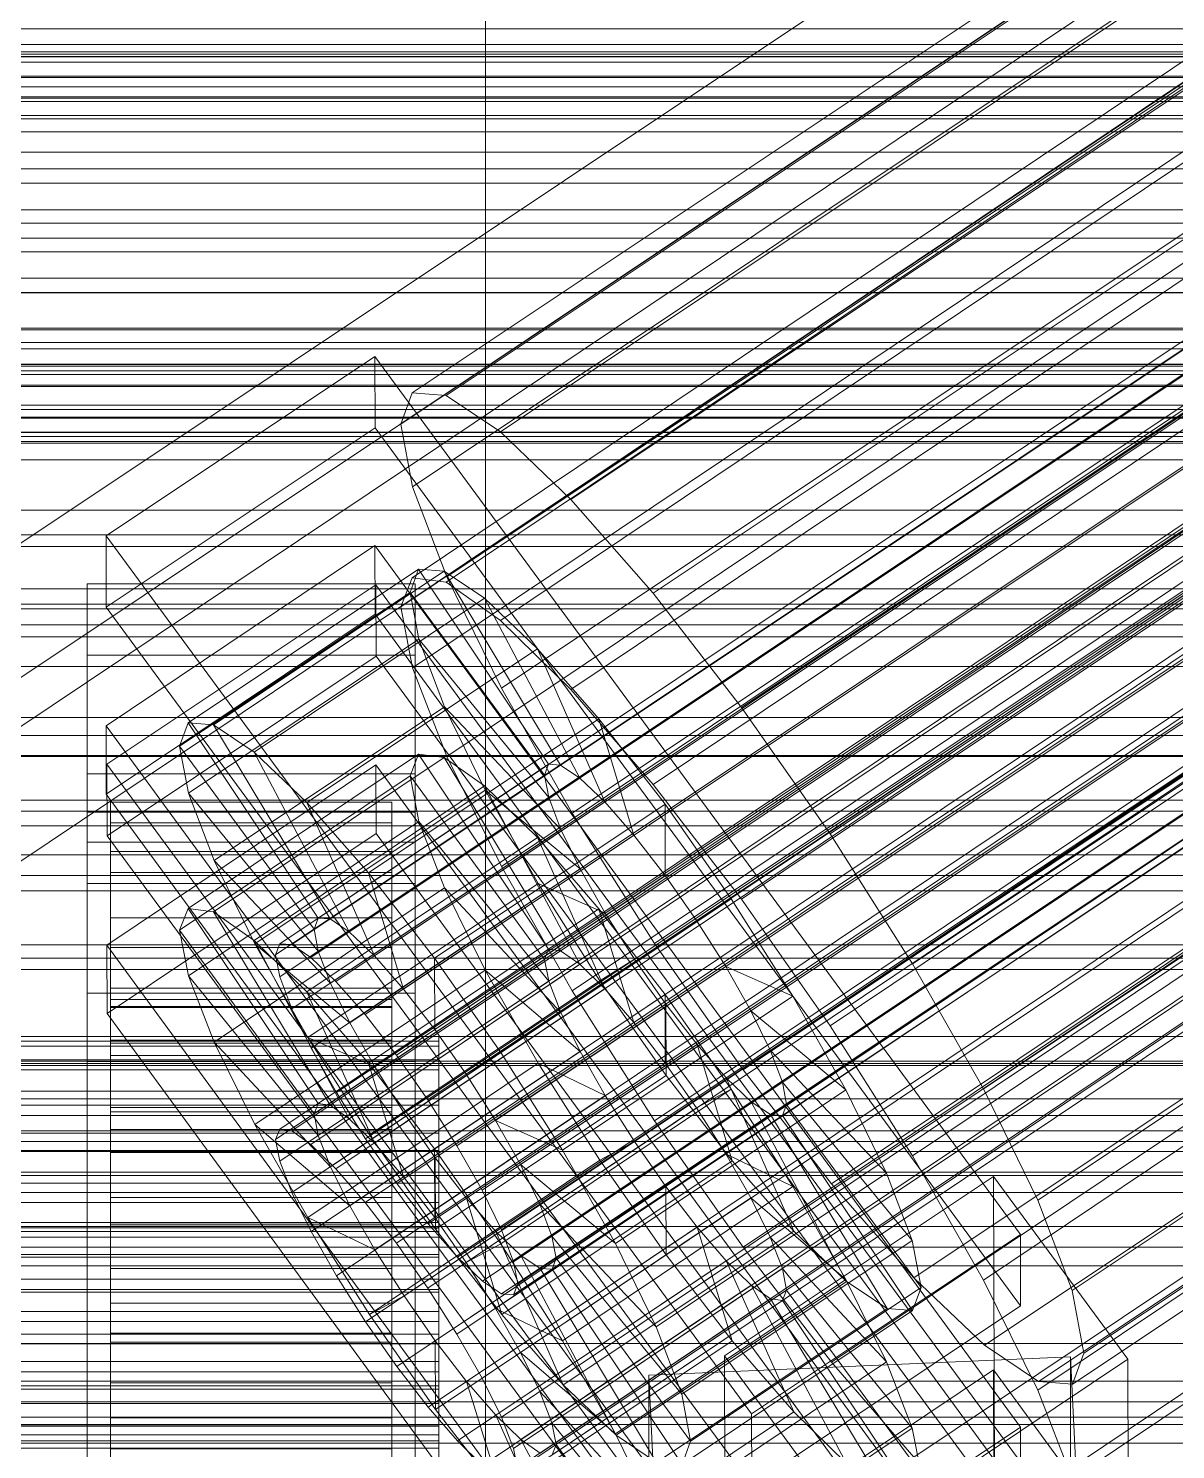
# Model space of a CAD drawing. Header units: millimetres. Extents: x -1970 to 59977, y -65068 to 6837.
# Drawn here: x 130.5 to 179.4, y -32993.5 to -32932.8 of the extents above; entities that cross this region are included whole.
import ezdxf

# ---------------------------------------------------------------- set-up
doc = ezdxf.new("R2010")
doc.units = ezdxf.units.MM
for name, color, linetype, lineweight in [('frontal_C01', 7, 'Continuous', 0), ('frontal_C01-mix', 7, 'Continuous', 0), ('frontal_C02', 7, 'Continuous', 0), ('frontal_C03', 7, 'Continuous', 0), ('frontal_C03-dry', 7, 'Continuous', 0)]:
    doc.layers.add(name, color=color, linetype=linetype, lineweight=lineweight)

msp = doc.modelspace()

# ---------------------------------------------------------------- linework, layer by layer
at = {"layer": 'frontal_C01'}
for p, q in [((146.872, -32948.396), (331.181, -32825.398)), ((148.32, -32948.511), (332.629, -32825.513)), ((146.383, -32949.722), (330.692, -32826.724)), ((150.629, -32950.058), (334.938, -32827.06)), ((141.218, -32971.885), (355.017, -32829.207)), ((141.731, -32971.926), (355.53, -32829.248)), ((141.045, -32972.355), (354.844, -32829.677)), ((142.549, -32972.474), (356.348, -32829.796)), ((146.887, -32952.398), (331.197, -32829.4)), ((153.641, -32952.933), (337.95, -32829.935)), ((141.224, -32973.303), (355.022, -32830.625)), ((143.617, -32973.493), (357.415, -32830.815)), ((141.742, -32974.665), (355.541, -32831.987)), ((144.861, -32974.912), (358.659, -32832.235)), ((148.35, -32956.242), (332.659, -32833.244)), ((142.565, -32976.348), (356.363, -32833.67)), ((359.995, -32833.958), (146.196, -32976.636)), ((157.152, -32956.94), (341.461, -32833.942)), ((143.635, -32978.238), (357.434, -32835.56)), ((147.533, -32978.547), (361.332, -32835.869)), ((144.881, -32980.205), (358.68, -32837.527)), ((148.779, -32980.514), (362.578, -32837.836)), ((150.672, -32960.992), (334.981, -32837.994)), ((345.231, -32838.806), (160.922, -32961.805)), ((146.218, -32982.115), (360.017, -32839.437)), ((149.85, -32982.403), (363.648, -32839.725)), ((147.554, -32983.839), (361.352, -32841.161)), ((150.672, -32984.086), (364.471, -32841.408)), ((148.798, -32985.258), (362.596, -32842.58)), ((151.191, -32985.448), (364.989, -32842.77)), ((149.865, -32986.277), (363.664, -32843.599)), ((151.369, -32986.396), (365.168, -32843.718)), ((153.694, -32966.324), (338.003, -32843.326)), ((150.683, -32986.825), (364.482, -32844.148)), ((151.196, -32986.866), (364.995, -32844.188)), ((164.693, -32967.196), (349.002, -32844.198)), ((157.211, -32971.875), (341.52, -32848.877)), ((168.21, -32972.747), (352.519, -32849.749)), ((160.982, -32977.267), (345.291, -32854.269)), ((171.232, -32978.08), (355.541, -32855.081)), ((164.752, -32982.132), (349.061, -32859.134)), ((173.554, -32982.83), (357.863, -32859.831)), ((168.263, -32986.138), (352.572, -32863.14)), ((175.016, -32986.674), (359.326, -32863.675)), ((171.275, -32989.013), (355.584, -32866.015)), ((175.521, -32989.35), (359.83, -32866.352)), ((173.584, -32990.561), (357.893, -32867.563)), ((175.032, -32990.675), (359.341, -32867.677)), ((228.298, -32889.321), (130, -32954.92)), ((130, -32960.639), (228.298, -32895.04)), ((-425, -32934.055), (425, -32934.055)), ((133.809, -32954.495), (145.277, -32946.842)), ((145.277, -32946.842), (145.289, -32949.886)), ((145.277, -32946.842), (172.809, -32984.286)), ((146.383, -32949.722), (146.872, -32948.396)), ((146.872, -32948.396), (148.32, -32948.511)), ((148.32, -32948.511), (150.629, -32950.058)), ((146.887, -32952.398), (146.383, -32949.722)), ((450, -32950.066), (-450, -32950.066)), ((145.289, -32949.886), (133.821, -32957.539)), ((172.821, -32987.329), (145.289, -32949.886)), ((150.629, -32950.058), (153.641, -32952.933)), ((148.35, -32956.242), (146.887, -32952.398)), ((153.641, -32952.933), (157.152, -32956.94)), ((133.821, -32957.539), (133.809, -32954.495)), ((161.341, -32991.939), (133.809, -32954.495)), ((137.313, -32962.469), (147.143, -32955.909)), ((147.143, -32955.909), (146.777, -32956.901)), ((148.226, -32955.995), (147.143, -32955.909)), ((147.143, -32955.909), (152.686, -32964.232)), ((133, -32959.577), (133, -32956.533)), ((133, -32956.533), (147, -32956.533)), ((133, -33002.256), (133, -32956.533)), ((138.396, -32962.555), (148.226, -32955.995)), ((147, -32956.533), (147, -32959.577)), ((147, -32956.533), (147, -33002.256)), ((149.953, -32957.153), (148.226, -32955.995)), ((148.226, -32955.995), (153.199, -32964.273)), ((150.672, -32960.992), (148.35, -32956.242)), ((133.847, -32964.235), (145.315, -32956.582)), ((136.948, -32963.461), (146.777, -32956.901)), ((140.123, -32963.713), (149.953, -32957.153)), ((145.315, -32956.582), (145.327, -32959.626)), ((145.315, -32956.582), (172.847, -32994.026)), ((146.777, -32956.901), (152.513, -32964.702)), ((146.777, -32956.901), (147.155, -32958.903)), ((152.207, -32959.303), (149.953, -32957.153)), ((149.953, -32957.153), (154.017, -32964.821)), ((157.152, -32956.94), (160.922, -32961.805)), ((133.821, -32957.539), (161.353, -32994.983)), ((137.325, -32965.463), (147.155, -32958.903)), ((147.155, -32958.903), (152.692, -32965.65)), ((147.155, -32958.903), (148.249, -32961.778)), ((147, -32959.577), (133, -32959.577)), ((133, -32959.577), (133, -33005.299)), ((142.377, -32965.863), (152.207, -32959.303)), ((147, -33005.299), (147, -32959.577)), ((154.833, -32962.3), (152.207, -32959.303)), ((152.207, -32959.303), (155.085, -32965.84)), ((145.327, -32959.626), (133.859, -32967.279)), ((172.859, -32997.07), (145.327, -32959.626)), ((153.694, -32966.324), (150.672, -32960.992)), ((138.419, -32968.338), (148.249, -32961.778)), ((148.249, -32961.778), (153.21, -32967.012)), ((148.249, -32961.778), (149.985, -32965.331)), ((160.922, -32961.805), (164.693, -32967.196)), ((-450, -32962.241), (450, -32962.241)), ((136.948, -32963.461), (137.313, -32962.469)), ((142.856, -32970.792), (137.313, -32962.469)), ((137.313, -32962.469), (138.396, -32962.555)), ((143.369, -32970.832), (138.396, -32962.555)), ((138.396, -32962.555), (140.123, -32963.713)), ((145.003, -32968.86), (154.833, -32962.3)), ((157.653, -32965.939), (154.833, -32962.3)), ((154.833, -32962.3), (156.329, -32967.259)), ((142.683, -32971.262), (136.948, -32963.461)), ((137.325, -32965.463), (136.948, -32963.461)), ((144.188, -32971.381), (140.123, -32963.713)), ((140.123, -32963.713), (142.377, -32965.863)), ((133.859, -32967.279), (133.847, -32964.235)), ((161.379, -33001.679), (133.847, -32964.235)), ((152.686, -32964.232), (142.856, -32970.792)), ((153.199, -32964.273), (143.369, -32970.832)), ((152.513, -32964.702), (152.686, -32964.232)), ((152.686, -32964.232), (153.199, -32964.273)), ((153.199, -32964.273), (154.017, -32964.821)), ((152.513, -32964.702), (142.683, -32971.262)), ((154.017, -32964.821), (144.188, -32971.381)), ((152.692, -32965.65), (152.513, -32964.702)), ((154.017, -32964.821), (155.085, -32965.84)), ((142.862, -32972.21), (137.325, -32965.463)), ((138.419, -32968.338), (137.325, -32965.463)), ((140.156, -32971.891), (149.985, -32965.331)), ((149.985, -32965.331), (154.033, -32968.695)), ((149.985, -32965.331), (152.246, -32969.32)), ((134, -32975.844), (134, -32965.855)), ((134, -32965.855), (134, -32966.268)), ((134, -32965.855), (146, -32965.855)), ((134, -32966.735), (134, -32965.855)), ((145.255, -32972.4), (142.377, -32965.863)), ((142.377, -32965.863), (145.003, -32968.86)), ((152.692, -32965.65), (142.862, -32972.21)), ((155.085, -32965.84), (145.255, -32972.4)), ((146, -32966.268), (146, -32965.855)), ((146, -32965.855), (146, -32975.844)), ((146, -32965.855), (146, -32966.735)), ((157.653, -32965.939), (147.823, -32972.499)), ((153.21, -32967.012), (152.692, -32965.65)), ((155.085, -32965.84), (156.329, -32967.259)), ((157.665, -32968.983), (157.653, -32965.939)), ((160.474, -32969.972), (157.653, -32965.939)), ((133, -32969.317), (133, -32966.273)), ((133, -32966.273), (147, -32966.273)), ((133, -33011.996), (133, -32966.273)), ((134, -32976.04), (134, -32966.268)), ((134, -32966.268), (134, -32967.947)), ((134, -32966.268), (146, -32966.268)), ((134, -32976.261), (134, -32966.735)), ((134, -32966.735), (146, -32966.735)), ((134, -32968.849), (134, -32966.735)), ((146, -32967.947), (146, -32966.268)), ((146, -32966.268), (146, -32976.04)), ((146, -32966.735), (146, -32976.261)), ((146, -32966.735), (146, -32968.849)), ((147, -32966.273), (147, -32969.317)), ((147, -32966.273), (147, -33011.996)), ((157.211, -32971.875), (153.694, -32966.324)), ((133.859, -32967.279), (161.391, -33004.723)), ((153.21, -32967.012), (143.38, -32973.572)), ((156.329, -32967.259), (146.499, -32973.819)), ((154.033, -32968.695), (153.21, -32967.012)), ((156.329, -32967.259), (157.665, -32968.983)), ((164.693, -32967.196), (168.21, -32972.747)), ((134, -32976.835), (134, -32967.947)), ((134, -32967.947), (134, -32970.776)), ((134, -32967.947), (146, -32967.947)), ((146, -32970.776), (146, -32967.947)), ((146, -32967.947), (146, -32976.835)), ((143.38, -32973.572), (138.419, -32968.338)), ((140.156, -32971.891), (138.419, -32968.338)), ((134, -32977.262), (134, -32968.849)), ((134, -32968.849), (146, -32968.849)), ((134, -32972.052), (134, -32968.849)), ((154.033, -32968.695), (144.203, -32975.255)), ((146.499, -32973.819), (145.003, -32968.86)), ((145.003, -32968.86), (147.823, -32972.499)), ((146, -32968.849), (146, -32977.262)), ((146, -32968.849), (146, -32972.052)), ((147.835, -32975.543), (157.665, -32968.983)), ((155.103, -32970.584), (154.033, -32968.695)), ((157.665, -32968.983), (159.001, -32970.893)), ((147, -32969.317), (133, -32969.317)), ((133, -32969.317), (133, -33015.039)), ((142.416, -32975.88), (152.246, -32969.32)), ((147, -33015.039), (147, -32969.317)), ((152.246, -32969.32), (155.103, -32970.584)), ((152.246, -32969.32), (154.877, -32973.472)), ((150.644, -32976.532), (160.474, -32969.972)), ((160.474, -32969.972), (159.001, -32970.893)), ((163.105, -32974.125), (160.474, -32969.972)), ((134, -32978.175), (134, -32970.776)), ((134, -32970.776), (134, -32974.563)), ((134, -32970.776), (146, -32970.776)), ((142.856, -32970.792), (142.683, -32971.262)), ((143.369, -32970.832), (142.856, -32970.792)), ((144.188, -32971.381), (143.369, -32970.832)), ((155.103, -32970.584), (145.274, -32977.144)), ((146, -32974.563), (146, -32970.776)), ((146, -32970.776), (146, -32978.175)), ((159.001, -32970.893), (149.171, -32977.453)), ((156.35, -32972.551), (155.103, -32970.584)), ((159.001, -32970.893), (160.247, -32972.86)), ((142.683, -32971.262), (142.862, -32972.21)), ((145.255, -32972.4), (144.188, -32971.381)), ((134, -32978.779), (134, -32972.052)), ((134, -32972.052), (146, -32972.052)), ((134, -32976.125), (134, -32972.052)), ((144.203, -32975.255), (140.156, -32971.891)), ((142.416, -32975.88), (140.156, -32971.891)), ((141.045, -32972.355), (141.218, -32971.885)), ((141.218, -32971.885), (141.731, -32971.926)), ((141.731, -32971.926), (142.549, -32972.474)), ((142.862, -32972.21), (143.38, -32973.572)), ((146, -32972.052), (146, -32978.779)), ((146, -32972.052), (146, -32976.125)), ((160.982, -32977.267), (157.211, -32971.875)), ((141.224, -32973.303), (141.045, -32972.355)), ((142.549, -32972.474), (143.617, -32973.493)), ((146.499, -32973.819), (145.255, -32972.4)), ((156.35, -32972.551), (146.52, -32979.111)), ((147.823, -32972.499), (147.835, -32975.543)), ((147.823, -32972.499), (150.644, -32976.532)), ((160.247, -32972.86), (150.417, -32979.42)), ((154.877, -32973.472), (156.35, -32972.551)), ((157.686, -32974.462), (156.35, -32972.551)), ((163.105, -32974.125), (160.247, -32972.86)), ((160.247, -32972.86), (161.318, -32974.75)), ((168.21, -32972.747), (171.232, -32978.08)), ((141.742, -32974.665), (141.224, -32973.303)), ((143.617, -32973.493), (144.861, -32974.912)), ((145.047, -32980.032), (154.877, -32973.472)), ((154.877, -32973.472), (157.698, -32977.505)), ((143.38, -32973.572), (144.203, -32975.255)), ((147.835, -32975.543), (146.499, -32973.819)), ((153.275, -32980.685), (163.105, -32974.125)), ((165.365, -32978.113), (163.105, -32974.125)), ((134, -32979.969), (134, -32974.563)), ((134, -32974.563), (134, -32979.051)), ((134, -32974.563), (146, -32974.563)), ((142.565, -32976.348), (141.742, -32974.665)), ((146, -32979.051), (146, -32974.563)), ((146, -32974.563), (146, -32979.969)), ((157.686, -32974.462), (147.856, -32981.022)), ((157.698, -32977.505), (157.686, -32974.462)), ((159.022, -32976.185), (157.686, -32974.462)), ((144.203, -32975.255), (145.274, -32977.144)), ((144.861, -32974.912), (146.196, -32976.636)), ((161.318, -32974.75), (151.488, -32981.31)), ((165.365, -32978.113), (161.318, -32974.75)), ((161.318, -32974.75), (162.14, -32976.433)), ((-148, -32975.844), (148, -32975.844)), ((134, -32976.04), (134, -32975.844)), ((146, -32975.844), (134, -32975.844)), ((134, -32975.844), (134, -32976.261)), ((145.274, -32977.144), (142.416, -32975.88)), ((145.047, -32980.032), (142.416, -32975.88)), ((146, -32975.844), (146, -32976.04)), ((146, -32976.261), (146, -32975.844)), ((149.171, -32977.453), (147.835, -32975.543)), ((148, -32976.04), (148, -32975.844)), ((148, -32975.844), (148, -32976.261)), ((-148, -32976.04), (148, -32976.04)), ((-148, -32976.261), (148, -32976.261)), ((134, -32976.835), (134, -32976.04)), ((146, -32976.04), (134, -32976.04)), ((134, -32980.709), (134, -32976.125)), ((134, -32976.125), (146, -32976.125)), ((134, -32980.793), (134, -32976.125)), ((146, -32976.261), (134, -32976.261)), ((134, -32976.261), (134, -32977.262)), ((143.635, -32978.238), (142.565, -32976.348)), ((146, -32976.04), (146, -32976.835)), ((146, -32976.125), (146, -32980.709)), ((146, -32976.125), (146, -32980.793)), ((146, -32977.262), (146, -32976.261)), ((148, -32976.835), (148, -32976.04)), ((148, -32976.261), (148, -32977.262)), ((149.171, -32977.453), (150.644, -32976.532)), ((159.022, -32976.185), (149.192, -32982.745)), ((150.644, -32976.532), (153.275, -32980.685)), ((162.14, -32976.433), (152.311, -32982.993)), ((160.518, -32981.145), (159.022, -32976.185)), ((160.266, -32977.605), (159.022, -32976.185)), ((167.102, -32981.667), (162.14, -32976.433)), ((162.14, -32976.433), (162.659, -32977.795)), ((-148, -32976.835), (148, -32976.835)), ((134, -32978.175), (134, -32976.835)), ((146, -32976.835), (134, -32976.835)), ((145.274, -32977.144), (146.52, -32979.111)), ((146, -32976.835), (146, -32978.175)), ((146.196, -32976.636), (147.533, -32978.547)), ((148, -32978.175), (148, -32976.835)), ((-148, -32977.262), (148, -32977.262)), ((146, -32977.262), (134, -32977.262)), ((134, -32977.262), (134, -32978.779)), ((146, -32978.779), (146, -32977.262)), ((147.868, -32984.065), (157.698, -32977.505)), ((148, -32977.262), (148, -32978.779)), ((150.417, -32979.42), (149.171, -32977.453)), ((160.266, -32977.605), (150.436, -32984.165)), ((157.698, -32977.505), (160.518, -32981.145)), ((163.144, -32984.141), (160.266, -32977.605)), ((161.333, -32978.624), (160.266, -32977.605)), ((164.752, -32982.132), (160.982, -32977.267)), ((-148, -32978.175), (148, -32978.175)), ((134, -32979.969), (134, -32978.175)), ((146, -32978.175), (134, -32978.175)), ((144.881, -32980.205), (143.635, -32978.238)), ((146, -32978.175), (146, -32979.969)), ((148, -32979.969), (148, -32978.175)), ((162.659, -32977.795), (152.829, -32984.355)), ((155.535, -32984.673), (165.365, -32978.113)), ((168.196, -32984.542), (162.659, -32977.795)), ((162.659, -32977.795), (162.837, -32978.743)), ((167.102, -32981.667), (165.365, -32978.113)), ((171.232, -32978.08), (173.554, -32982.83)), ((-148, -32978.779), (148, -32978.779)), ((146, -32978.779), (134, -32978.779)), ((134, -32978.779), (134, -32980.709)), ((146, -32980.709), (146, -32978.779)), ((147.533, -32978.547), (148.779, -32980.514)), ((148, -32978.779), (148, -32980.709)), ((161.333, -32978.624), (151.503, -32985.184)), ((162.837, -32978.743), (153.008, -32985.303)), ((165.397, -32986.292), (161.333, -32978.624)), ((162.151, -32979.172), (161.333, -32978.624)), ((162.837, -32978.743), (162.664, -32979.213)), ((168.573, -32986.544), (162.837, -32978.743)), ((134, -32979.051), (134, -32982.094)), ((146, -32979.051), (134, -32979.051)), ((134, -32979.051), (134, -32983.932)), ((146.52, -32979.111), (145.047, -32980.032)), ((146, -32982.094), (146, -32979.051)), ((146, -32983.932), (146, -32979.051)), ((146.52, -32979.111), (147.856, -32981.022)), ((151.488, -32981.31), (150.417, -32979.42)), ((150.417, -32979.42), (153.275, -32980.685)), ((162.151, -32979.172), (152.321, -32985.732)), ((162.664, -32979.213), (152.835, -32985.773)), ((167.125, -32987.45), (162.151, -32979.172)), ((162.664, -32979.213), (162.151, -32979.172)), ((168.208, -32987.536), (162.664, -32979.213)), ((-148, -32979.969), (148, -32979.969)), ((134, -32982.094), (134, -32979.969)), ((146, -32979.969), (134, -32979.969)), ((147.868, -32984.065), (145.047, -32980.032)), ((146, -32979.969), (146, -32982.094)), ((148, -32982.094), (148, -32979.969)), ((-148, -32980.709), (148, -32980.709)), ((146, -32980.709), (134, -32980.709)), ((134, -32980.709), (134, -32982.92)), ((134, -32982.92), (134, -32980.793)), ((134, -32980.793), (146, -32980.793)), ((134, -32985.736), (134, -32980.793)), ((146.218, -32982.115), (144.881, -32980.205)), ((146, -32982.92), (146, -32980.709)), ((146, -32980.793), (146, -32982.92)), ((146, -32980.793), (146, -32985.736)), ((148, -32980.709), (148, -32982.92)), ((148.779, -32980.514), (149.85, -32982.403)), ((153.275, -32980.685), (155.535, -32984.673)), ((147.856, -32981.022), (147.868, -32984.065)), ((147.856, -32981.022), (149.192, -32982.745)), ((150.688, -32987.704), (160.518, -32981.145)), ((152.311, -32982.993), (151.488, -32981.31)), ((151.488, -32981.31), (155.535, -32984.673)), ((160.518, -32981.145), (163.144, -32984.141)), ((157.272, -32988.226), (167.102, -32981.667)), ((160.19, -32989.466), (171.658, -32981.812)), ((168.196, -32984.542), (167.102, -32981.667)), ((171.658, -32981.812), (171.715, -32996.422)), ((171.658, -32981.812), (177.394, -32989.613)), ((148, -32982.094), (-148, -32982.094)), ((134, -32982.094), (146, -32982.094)), ((134, -32984.407), (134, -32982.094)), ((146, -32982.094), (146, -32984.407)), ((147.554, -32983.839), (146.218, -32982.115)), ((148, -32984.407), (148, -32982.094)), ((149.85, -32982.403), (150.672, -32984.086)), ((168.263, -32986.138), (164.752, -32982.132)), ((-148, -32982.92), (148, -32982.92)), ((146, -32982.92), (134, -32982.92)), ((134, -32982.92), (134, -32985.261)), ((146, -32985.261), (146, -32982.92)), ((148, -32982.92), (148, -32985.261)), ((149.192, -32982.745), (150.688, -32987.704)), ((149.192, -32982.745), (150.436, -32984.165)), ((152.829, -32984.355), (152.311, -32982.993)), ((152.311, -32982.993), (157.272, -32988.226)), ((173.554, -32982.83), (175.016, -32986.674)), ((-148, -32984.407), (148, -32984.407)), ((134, -32984.407), (134, -32983.932)), ((134, -32983.932), (134, -32988.875)), ((134, -32983.932), (146, -32983.932)), ((134, -32986.748), (134, -32984.407)), ((146, -32984.407), (134, -32984.407)), ((146, -32988.875), (146, -32983.932)), ((146, -32983.932), (146, -32984.407)), ((146, -32984.407), (146, -32986.748)), ((148.798, -32985.258), (147.554, -32983.839)), ((150.688, -32987.704), (147.868, -32984.065)), ((148, -32986.748), (148, -32984.407)), ((150.436, -32984.165), (153.314, -32990.701)), ((150.436, -32984.165), (151.503, -32985.184)), ((150.672, -32984.086), (151.191, -32985.448)), ((153.008, -32985.303), (152.829, -32984.355)), ((152.829, -32984.355), (158.366, -32991.102)), ((153.314, -32990.701), (163.144, -32984.141)), ((172.809, -32984.286), (161.341, -32991.939)), ((163.144, -32984.141), (165.397, -32986.292)), ((172.821, -32987.329), (172.809, -32984.286)), ((155.535, -32984.673), (157.272, -32988.226)), ((158.366, -32991.102), (168.196, -32984.542)), ((168.573, -32986.544), (168.196, -32984.542)), ((-148, -32985.261), (148, -32985.261)), ((134, -32985.261), (134, -32985.736)), ((146, -32985.261), (134, -32985.261)), ((134, -32985.261), (134, -32987.573)), ((146, -32985.736), (146, -32985.261)), ((146, -32987.573), (146, -32985.261)), ((148, -32985.261), (148, -32987.573)), ((149.865, -32986.277), (148.798, -32985.258)), ((151.191, -32985.448), (151.369, -32986.396)), ((151.503, -32985.184), (155.567, -32992.852)), ((151.503, -32985.184), (152.321, -32985.732)), ((152.835, -32985.773), (153.008, -32985.303)), ((153.008, -32985.303), (158.743, -32993.104)), ((134, -32985.736), (146, -32985.736)), ((134, -32990.617), (134, -32985.736)), ((146, -32985.736), (146, -32990.617)), ((152.321, -32985.732), (157.295, -32994.01)), ((152.321, -32985.732), (152.835, -32985.773)), ((152.835, -32985.773), (158.378, -32994.095)), ((171.275, -32989.013), (168.263, -32986.138)), ((-148, -32986.748), (148, -32986.748)), ((134, -32988.959), (134, -32986.748)), ((134, -32986.748), (134, -32988.875)), ((146, -32986.748), (134, -32986.748)), ((146, -32988.875), (146, -32986.748)), ((146, -32986.748), (146, -32988.959)), ((148, -32988.959), (148, -32986.748)), ((150.683, -32986.825), (149.865, -32986.277)), ((151.196, -32986.866), (150.683, -32986.825)), ((151.369, -32986.396), (151.196, -32986.866)), ((155.567, -32992.852), (165.397, -32986.292)), ((158.743, -32993.104), (168.573, -32986.544)), ((165.397, -32986.292), (167.125, -32987.45)), ((168.208, -32987.536), (168.573, -32986.544)), ((175.016, -32986.674), (175.521, -32989.35)), ((157.295, -32994.01), (167.125, -32987.45)), ((161.353, -32994.983), (172.821, -32987.329)), ((167.125, -32987.45), (168.208, -32987.536)), ((-148, -32987.573), (148, -32987.573)), ((134, -32987.573), (134, -32990.617)), ((146, -32987.573), (134, -32987.573)), ((134, -32987.573), (134, -32989.699)), ((146, -32990.617), (146, -32987.573)), ((146, -32989.699), (146, -32987.573)), ((148, -32987.573), (148, -32989.699)), ((153.314, -32990.701), (150.688, -32987.704)), ((158.378, -32994.095), (168.208, -32987.536)), ((157.272, -32988.226), (158.366, -32991.102)), ((-148, -32988.959), (148, -32988.959)), ((134, -32988.875), (134, -32993.542)), ((134, -32988.875), (146, -32988.875)), ((134, -32990.888), (134, -32988.959)), ((134, -32988.959), (134, -32993.542)), ((146, -32988.959), (134, -32988.959)), ((146, -32993.542), (146, -32988.875)), ((146, -32993.542), (146, -32988.959)), ((146, -32988.959), (146, -32990.888)), ((148, -32990.888), (148, -32988.959)), ((173.584, -32990.561), (171.275, -32989.013)), ((-148, -32989.699), (148, -32989.699)), ((134, -32989.699), (134, -32995.104)), ((146, -32989.699), (134, -32989.699)), ((134, -32989.699), (134, -32991.493)), ((146, -32995.104), (146, -32989.699)), ((146, -32991.493), (146, -32989.699)), ((148, -32989.699), (148, -32991.493)), ((156.962, -32990.295), (174.943, -32989.504)), ((160.247, -33004.076), (160.19, -32989.466)), ((165.926, -32997.266), (160.19, -32989.466)), ((177.394, -32989.613), (165.926, -32997.266)), ((174.943, -32989.504), (174.943, -32995.593)), ((174.943, -32989.504), (177.811, -33048.646)), ((175.521, -32989.35), (175.032, -32990.675)), ((177.451, -33004.223), (177.394, -32989.613)), ((156.962, -32996.384), (156.962, -32990.295)), ((159.83, -33049.437), (156.962, -32990.295)), ((-148, -32990.888), (148, -32990.888)), ((134, -32990.617), (146, -32990.617)), ((134, -32995.104), (134, -32990.617)), ((134, -32992.406), (134, -32990.888)), ((134, -32990.888), (134, -32997.616)), ((146, -32990.888), (134, -32990.888)), ((146, -32990.617), (146, -32995.104)), ((146, -32997.616), (146, -32990.888)), ((146, -32990.888), (146, -32992.406)), ((148, -32992.406), (148, -32990.888)), ((155.567, -32992.852), (153.314, -32990.701)), ((175.032, -32990.675), (173.584, -32990.561)), ((-148, -32991.493), (148, -32991.493)), ((134, -32991.493), (134, -32998.891)), ((146, -32991.493), (134, -32991.493)), ((134, -32991.493), (134, -32992.833)), ((146, -32998.891), (146, -32991.493)), ((146, -32992.833), (146, -32991.493)), ((148, -32991.493), (148, -32992.833)), ((158.366, -32991.102), (158.743, -32993.104)), ((161.341, -32991.939), (161.353, -32994.983)), ((-148, -32992.406), (148, -32992.406)), ((-148, -32992.833), (148, -32992.833)), ((134, -32993.407), (134, -32992.406)), ((134, -32992.406), (134, -33000.819)), ((146, -32992.406), (134, -32992.406)), ((134, -32992.833), (134, -33001.721)), ((146, -32992.833), (134, -32992.833)), ((134, -32992.833), (134, -32993.628)), ((146, -33000.819), (146, -32992.406)), ((146, -32992.406), (146, -32993.407)), ((146, -33001.721), (146, -32992.833)), ((146, -32993.628), (146, -32992.833)), ((148, -32993.407), (148, -32992.406)), ((148, -32992.833), (148, -32993.628)), ((157.295, -32994.01), (155.567, -32992.852)), ((-148, -32993.407), (148, -32993.407)), ((134, -32993.824), (134, -32993.407)), ((134, -32993.407), (134, -33002.932)), ((146, -32993.407), (134, -32993.407)), ((146, -33002.932), (146, -32993.407)), ((146, -32993.407), (146, -32993.824)), ((148, -32993.824), (148, -32993.407)), ((158.743, -32993.104), (158.378, -32994.095))]:
    msp.add_line(p, q, dxfattribs=at)
at = {"layer": 'frontal_C01-mix'}
msp.add_line((150, -32744.944), (150, -33000), dxfattribs=at)
at = {"layer": 'frontal_C02'}
for p, q in [((146.872, -32956.276), (331.181, -32832.792)), ((148.32, -32956.473), (332.629, -32832.989)), ((146.383, -32957.519), (330.692, -32834.035)), ((150.629, -32958.097), (334.938, -32834.613)), ((141.045, -32980.242), (354.844, -32837.001)), ((141.218, -32979.802), (355.017, -32836.56)), ((141.731, -32979.872), (355.53, -32836.63)), ((146.887, -32960.119), (331.197, -32836.635)), ((142.549, -32980.447), (356.348, -32837.206)), ((153.641, -32961.037), (337.95, -32837.553)), ((141.224, -32981.163), (355.022, -32837.922)), ((143.617, -32981.489), (357.415, -32838.247)), ((141.742, -32982.502), (355.541, -32839.261)), ((144.861, -32982.926), (358.659, -32839.685)), ((148.35, -32963.896), (332.659, -32840.412)), ((142.565, -32984.167), (356.363, -32840.925)), ((359.995, -32841.419), (146.196, -32984.661)), ((157.152, -32965.093), (341.461, -32841.609)), ((143.635, -32986.045), (357.434, -32842.803)), ((147.533, -32986.575), (361.332, -32843.333)), ((144.881, -32988.007), (358.68, -32844.766)), ((148.779, -32988.537), (362.578, -32845.296)), ((150.672, -32968.595), (334.981, -32845.111)), ((146.218, -32989.921), (360.017, -32846.68)), ((345.231, -32846.505), (160.922, -32969.989)), ((149.85, -32990.415), (363.648, -32847.174)), ((147.554, -32991.656), (361.352, -32848.415)), ((150.672, -32992.08), (364.471, -32848.839)), ((148.798, -32993.093), (362.596, -32849.852)), ((151.191, -32993.419), (364.989, -32850.177)), ((153.694, -32973.895), (338.003, -32850.411)), ((149.865, -32994.135), (363.664, -32850.894)), ((150.683, -32994.711), (364.482, -32851.469)), ((151.196, -32994.78), (364.995, -32851.539)), ((151.369, -32994.34), (365.168, -32851.098)), ((164.693, -32975.39), (349.002, -32851.906)), ((157.211, -32979.434), (341.52, -32855.95)), ((168.21, -32980.93), (352.519, -32857.446)), ((160.982, -32984.836), (345.291, -32861.352)), ((171.232, -32986.23), (355.541, -32862.746)), ((164.752, -32989.732), (349.061, -32866.248)), ((173.554, -32990.928), (357.863, -32867.444)), ((168.263, -32993.788), (352.572, -32870.304)), ((175.016, -32994.706), (359.326, -32871.222)), ((171.275, -32996.728), (355.584, -32873.244)), ((228.298, -32896.881), (130, -32962.739)), ((130, -32968.48), (228.298, -32902.622)), ((425, -32935.971), (-425, -32935.971)), ((300, -32936.569), (-300, -32936.569)), ((-425, -32947.447), (425, -32947.447)), ((133.809, -32962.591), (145.277, -32954.908)), ((145.277, -32954.908), (145.289, -32957.831)), ((145.277, -32954.908), (172.809, -32992.501)), ((146.383, -32957.519), (146.872, -32956.276)), ((146.872, -32956.276), (148.32, -32956.473)), ((148.32, -32956.473), (150.629, -32958.097)), ((300, -32957.599), (-300, -32957.599)), ((146.887, -32960.119), (146.383, -32957.519)), ((145.289, -32957.831), (133.821, -32965.514)), ((172.821, -32995.424), (145.289, -32957.831)), ((150.629, -32958.097), (153.641, -32961.037)), ((148.35, -32963.896), (146.887, -32960.119)), ((153.641, -32961.037), (157.152, -32965.093)), ((133.821, -32965.514), (133.809, -32962.591)), ((161.341, -33000.184), (133.809, -32962.591)), ((137.313, -32970.383), (147.143, -32963.797)), ((147.143, -32963.797), (146.777, -32964.727)), ((148.226, -32963.944), (147.143, -32963.797)), ((147.143, -32963.797), (152.686, -32972.118)), ((300, -32963.86), (-300, -32963.86)), ((133.847, -32971.944), (145.315, -32964.26)), ((138.396, -32970.53), (148.226, -32963.944)), ((145.315, -32964.26), (145.327, -32967.183)), ((145.315, -32964.26), (172.847, -33001.853)), ((149.953, -32965.159), (148.226, -32963.944)), ((148.226, -32963.944), (153.199, -32972.188)), ((150.672, -32968.595), (148.35, -32963.896)), ((133, -32967.561), (133, -32964.638)), ((133, -32964.638), (147, -32964.638)), ((133, -33010.542), (133, -32964.638)), ((136.948, -32971.313), (146.777, -32964.727)), ((146.777, -32964.727), (152.513, -32972.559)), ((146.777, -32964.727), (147.155, -32966.671)), ((147, -32964.638), (147, -32967.561)), ((147, -32964.638), (147, -33010.542)), ((133.821, -32965.514), (161.353, -33003.107)), ((140.123, -32971.745), (149.953, -32965.159)), ((152.207, -32967.358), (149.953, -32965.159)), ((149.953, -32965.159), (154.017, -32972.763)), ((157.152, -32965.093), (160.922, -32969.989)), ((137.325, -32973.257), (147.155, -32966.671)), ((147.155, -32966.671), (152.692, -32973.48)), ((147.155, -32966.671), (148.249, -32969.497)), ((145.327, -32967.183), (133.859, -32974.867)), ((142.377, -32973.944), (152.207, -32967.358)), ((172.859, -33004.776), (145.327, -32967.183)), ((154.833, -32970.392), (152.207, -32967.358)), ((152.207, -32967.358), (155.085, -32973.805)), ((147, -32967.561), (133, -32967.561)), ((133, -32967.561), (133, -33013.465)), ((147, -33013.465), (147, -32967.561)), ((153.694, -32973.895), (150.672, -32968.595)), ((138.419, -32976.083), (148.249, -32969.497)), ((148.249, -32969.497), (153.21, -32974.818)), ((148.249, -32969.497), (149.985, -32973.012)), ((136.948, -32971.313), (137.313, -32970.383)), ((142.856, -32978.704), (137.313, -32970.383)), ((137.313, -32970.383), (138.396, -32970.53)), ((145.003, -32976.978), (154.833, -32970.392)), ((157.653, -32974.055), (154.833, -32970.392)), ((154.833, -32970.392), (156.329, -32975.243)), ((160.922, -32969.989), (164.693, -32975.39)), ((143.369, -32978.774), (138.396, -32970.53)), ((138.396, -32970.53), (140.123, -32971.745)), ((142.683, -32979.145), (136.948, -32971.313)), ((137.325, -32973.257), (136.948, -32971.313)), ((133.859, -32974.867), (133.847, -32971.944)), ((161.379, -33009.537), (133.847, -32971.944)), ((144.188, -32979.349), (140.123, -32971.745)), ((140.123, -32971.745), (142.377, -32973.944)), ((152.686, -32972.118), (142.856, -32978.704)), ((153.199, -32972.188), (143.369, -32978.774)), ((152.513, -32972.559), (152.686, -32972.118)), ((152.686, -32972.118), (153.199, -32972.188)), ((153.199, -32972.188), (154.017, -32972.763)), ((152.513, -32972.559), (142.683, -32979.145)), ((154.017, -32972.763), (144.188, -32979.349)), ((152.692, -32973.48), (152.513, -32972.559)), ((154.017, -32972.763), (155.085, -32973.805)), ((142.862, -32980.066), (137.325, -32973.257)), ((138.419, -32976.083), (137.325, -32973.257)), ((140.156, -32979.598), (149.985, -32973.012)), ((152.692, -32973.48), (142.862, -32980.066)), ((149.985, -32973.012), (154.033, -32976.483)), ((149.985, -32973.012), (152.246, -32976.976)), ((153.21, -32974.818), (152.692, -32973.48)), ((133, -32976.913), (133, -32973.991)), ((133, -32973.991), (147, -32973.991)), ((133, -33019.895), (133, -32973.991)), ((134, -32983.777), (134, -32973.783)), ((134, -32973.783), (134, -32974.259)), ((134, -32973.783), (146, -32973.783)), ((134, -32974.601), (134, -32973.783)), ((145.255, -32980.391), (142.377, -32973.944)), ((142.377, -32973.944), (145.003, -32976.978)), ((155.085, -32973.805), (145.255, -32980.391)), ((146, -32974.259), (146, -32973.783)), ((146, -32973.783), (146, -32983.777)), ((146, -32973.783), (146, -32974.601)), ((147, -32973.991), (147, -32976.913)), ((147, -32973.991), (147, -33019.895)), ((157.653, -32974.055), (147.823, -32980.64)), ((157.211, -32979.434), (153.694, -32973.895)), ((155.085, -32973.805), (156.329, -32975.243)), ((157.665, -32976.977), (157.653, -32974.055)), ((160.474, -32978.095), (157.653, -32974.055)), ((134, -32984.002), (134, -32974.259)), ((134, -32974.259), (134, -32975.996)), ((134, -32974.259), (146, -32974.259)), ((134, -32984.164), (134, -32974.601)), ((134, -32974.601), (146, -32974.601)), ((134, -32976.657), (134, -32974.601)), ((146, -32975.996), (146, -32974.259)), ((146, -32974.259), (146, -32984.002)), ((146, -32974.601), (146, -32984.164)), ((146, -32974.601), (146, -32976.657)), ((133.859, -32974.867), (161.391, -33012.459)), ((153.21, -32974.818), (143.38, -32981.404)), ((156.329, -32975.243), (146.499, -32981.828)), ((154.033, -32976.483), (153.21, -32974.818)), ((156.329, -32975.243), (157.665, -32976.977)), ((164.693, -32975.39), (168.21, -32980.93)), ((134, -32984.825), (134, -32975.996)), ((134, -32975.996), (134, -32978.877)), ((134, -32975.996), (146, -32975.996)), ((143.38, -32981.404), (138.419, -32976.083)), ((140.156, -32979.598), (138.419, -32976.083)), ((154.033, -32976.483), (144.203, -32983.069)), ((146, -32978.877), (146, -32975.996)), ((146, -32975.996), (146, -32984.825)), ((155.103, -32978.361), (154.033, -32976.483)), ((300, -32977.08), (-300, -32977.08)), ((250, -32976.99), (-250, -32976.99)), ((147, -32976.913), (133, -32976.913)), ((133, -32976.913), (133, -33022.817)), ((134, -32985.138), (134, -32976.657)), ((134, -32976.657), (146, -32976.657)), ((134, -32979.812), (134, -32976.657)), ((142.416, -32983.562), (152.246, -32976.976)), ((146.499, -32981.828), (145.003, -32976.978)), ((145.003, -32976.978), (147.823, -32980.64)), ((146, -32976.657), (146, -32985.138)), ((146, -32976.657), (146, -32979.812)), ((147, -33022.817), (147, -32976.913)), ((147.835, -32983.563), (157.665, -32976.977)), ((152.246, -32976.976), (155.103, -32978.361)), ((152.246, -32976.976), (154.877, -32981.12)), ((157.665, -32976.977), (159.001, -32978.891)), ((155.103, -32978.361), (145.274, -32984.947)), ((150.644, -32984.681), (160.474, -32978.095)), ((156.35, -32980.324), (155.103, -32978.361)), ((160.474, -32978.095), (159.001, -32978.891)), ((163.105, -32982.239), (160.474, -32978.095)), ((134, -32986.19), (134, -32978.877)), ((134, -32978.877), (134, -32982.705)), ((134, -32978.877), (146, -32978.877)), ((142.856, -32978.704), (142.683, -32979.145)), ((143.369, -32978.774), (142.856, -32978.704)), ((144.188, -32979.349), (143.369, -32978.774)), ((146, -32982.705), (146, -32978.877)), ((146, -32978.877), (146, -32986.19)), ((159.001, -32978.891), (149.171, -32985.477)), ((159.001, -32978.891), (160.247, -32980.854)), ((142.683, -32979.145), (142.862, -32980.066)), ((145.255, -32980.391), (144.188, -32979.349)), ((160.982, -32984.836), (157.211, -32979.434)), ((134, -32986.633), (134, -32979.812)), ((134, -32979.812), (146, -32979.812)), ((134, -32983.85), (134, -32979.812)), ((144.203, -32983.069), (140.156, -32979.598)), ((142.416, -32983.562), (140.156, -32979.598)), ((141.045, -32980.242), (141.218, -32979.802)), ((141.218, -32979.802), (141.731, -32979.872)), ((141.731, -32979.872), (142.549, -32980.447)), ((142.862, -32980.066), (143.38, -32981.404)), ((146, -32979.812), (146, -32986.633)), ((146, -32979.812), (146, -32983.85)), ((300, -32980.321), (-300, -32980.321)), ((141.224, -32981.163), (141.045, -32980.242)), ((142.549, -32980.447), (143.617, -32981.489)), ((146.499, -32981.828), (145.255, -32980.391)), ((156.35, -32980.324), (146.52, -32986.91)), ((147.823, -32980.64), (147.835, -32983.563)), ((147.823, -32980.64), (150.644, -32984.681)), ((154.877, -32981.12), (156.35, -32980.324)), ((157.686, -32982.238), (156.35, -32980.324)), ((141.742, -32982.502), (141.224, -32981.163)), ((145.047, -32987.706), (154.877, -32981.12)), ((160.247, -32980.854), (150.417, -32987.44)), ((154.877, -32981.12), (157.698, -32985.161)), ((163.105, -32982.239), (160.247, -32980.854)), ((160.247, -32980.854), (161.318, -32982.732)), ((168.21, -32980.93), (171.232, -32986.23)), ((-250, -32981.769), (250, -32981.769)), ((143.38, -32981.404), (144.203, -32983.069)), ((143.617, -32981.489), (144.861, -32982.926)), ((147.835, -32983.563), (146.499, -32981.828)), ((142.565, -32984.167), (141.742, -32982.502)), ((157.686, -32982.238), (147.856, -32988.824)), ((153.275, -32988.825), (163.105, -32982.239)), ((157.698, -32985.161), (157.686, -32982.238)), ((159.022, -32983.973), (157.686, -32982.238)), ((165.365, -32986.203), (163.105, -32982.239)), ((134, -32988.003), (134, -32982.705)), ((134, -32982.705), (134, -32987.218)), ((134, -32982.705), (146, -32982.705)), ((144.203, -32983.069), (145.274, -32984.947)), ((144.861, -32982.926), (146.196, -32984.661)), ((146, -32987.218), (146, -32982.705)), ((146, -32982.705), (146, -32988.003)), ((161.318, -32982.732), (151.488, -32989.318)), ((165.365, -32986.203), (161.318, -32982.732)), ((161.318, -32982.732), (162.14, -32984.397)), ((-148, -32983.777), (148, -32983.777)), ((134, -32984.002), (134, -32983.777)), ((146, -32983.777), (134, -32983.777)), ((134, -32983.777), (134, -32984.164)), ((145.274, -32984.947), (142.416, -32983.562)), ((145.047, -32987.706), (142.416, -32983.562)), ((146, -32983.777), (146, -32984.002)), ((146, -32984.164), (146, -32983.777)), ((149.171, -32985.477), (147.835, -32983.563)), ((148, -32984.002), (148, -32983.777)), ((148, -32983.777), (148, -32984.164)), ((-148, -32984.002), (148, -32984.002)), ((-148, -32984.164), (148, -32984.164)), ((134, -32988.545), (134, -32983.85)), ((134, -32983.85), (146, -32983.85)), ((134, -32988.495), (134, -32983.85)), ((134, -32984.825), (134, -32984.002)), ((146, -32984.002), (134, -32984.002)), ((146, -32984.164), (134, -32984.164)), ((134, -32984.164), (134, -32985.138)), ((143.635, -32986.045), (142.565, -32984.167)), ((146, -32983.85), (146, -32988.545)), ((146, -32983.85), (146, -32988.495)), ((146, -32984.002), (146, -32984.825)), ((146, -32985.138), (146, -32984.164)), ((148, -32984.825), (148, -32984.002)), ((148, -32984.164), (148, -32985.138)), ((159.022, -32983.973), (149.192, -32990.559)), ((162.14, -32984.397), (152.311, -32990.983)), ((160.518, -32988.823), (159.022, -32983.973)), ((160.266, -32985.41), (159.022, -32983.973)), ((167.102, -32989.718), (162.14, -32984.397)), ((162.14, -32984.397), (162.659, -32985.735)), ((300, -32984.83), (-300, -32984.83)), ((-148, -32984.825), (148, -32984.825)), ((134, -32986.19), (134, -32984.825)), ((146, -32984.825), (134, -32984.825)), ((145.274, -32984.947), (146.52, -32986.91)), ((146, -32984.825), (146, -32986.19)), ((146.196, -32984.661), (147.533, -32986.575)), ((148, -32986.19), (148, -32984.825)), ((149.171, -32985.477), (150.644, -32984.681)), ((150.644, -32984.681), (153.275, -32988.825)), ((164.752, -32989.732), (160.982, -32984.836)), ((-148, -32985.138), (148, -32985.138)), ((146, -32985.138), (134, -32985.138)), ((134, -32985.138), (134, -32986.633)), ((146, -32986.633), (146, -32985.138)), ((147.868, -32991.746), (157.698, -32985.161)), ((148, -32985.138), (148, -32986.633)), ((150.417, -32987.44), (149.171, -32985.477)), ((160.266, -32985.41), (150.436, -32991.996)), ((157.698, -32985.161), (160.518, -32988.823)), ((163.144, -32991.857), (160.266, -32985.41)), ((161.333, -32986.452), (160.266, -32985.41)), ((-148, -32986.19), (148, -32986.19)), ((134, -32988.003), (134, -32986.19)), ((146, -32986.19), (134, -32986.19)), ((144.881, -32988.007), (143.635, -32986.045)), ((146, -32986.19), (146, -32988.003)), ((148, -32988.003), (148, -32986.19)), ((162.659, -32985.735), (152.829, -32992.321)), ((155.535, -32992.789), (165.365, -32986.203)), ((168.196, -32992.544), (162.659, -32985.735)), ((162.659, -32985.735), (162.837, -32986.656)), ((167.102, -32989.718), (165.365, -32986.203)), ((171.232, -32986.23), (173.554, -32990.928)), ((-148, -32986.633), (148, -32986.633)), ((146, -32986.633), (134, -32986.633)), ((134, -32986.633), (134, -32988.545)), ((146, -32988.545), (146, -32986.633)), ((147.533, -32986.575), (148.779, -32988.537)), ((148, -32986.633), (148, -32988.545)), ((161.333, -32986.452), (151.503, -32993.038)), ((162.837, -32986.656), (153.008, -32993.242)), ((165.397, -32994.056), (161.333, -32986.452)), ((162.151, -32987.027), (161.333, -32986.452)), ((162.837, -32986.656), (162.664, -32987.097)), ((168.573, -32994.488), (162.837, -32986.656)), ((134, -32987.218), (134, -32990.141)), ((146, -32987.218), (134, -32987.218)), ((134, -32987.218), (134, -32992.11)), ((146.52, -32986.91), (145.047, -32987.706)), ((146, -32990.141), (146, -32987.218)), ((146, -32992.11), (146, -32987.218)), ((146.52, -32986.91), (147.856, -32988.824)), ((151.488, -32989.318), (150.417, -32987.44)), ((150.417, -32987.44), (153.275, -32988.825)), ((162.151, -32987.027), (152.321, -32993.613)), ((162.664, -32987.097), (152.835, -32993.683)), ((167.125, -32995.271), (162.151, -32987.027)), ((162.664, -32987.097), (162.151, -32987.027)), ((168.208, -32995.418), (162.664, -32987.097)), ((-148, -32988.003), (148, -32988.003)), ((134, -32990.141), (134, -32988.003)), ((146, -32988.003), (134, -32988.003)), ((146.218, -32989.921), (144.881, -32988.007)), ((147.868, -32991.746), (145.047, -32987.706)), ((146, -32988.003), (146, -32990.141)), ((148, -32990.141), (148, -32988.003)), ((-148, -32988.545), (148, -32988.545)), ((134, -32990.746), (134, -32988.495)), ((134, -32988.495), (146, -32988.495)), ((134, -32993.432), (134, -32988.495)), ((146, -32988.545), (134, -32988.545)), ((134, -32988.545), (134, -32990.746)), ((146, -32988.495), (146, -32990.746)), ((146, -32988.495), (146, -32993.432)), ((146, -32990.746), (146, -32988.545)), ((148, -32988.545), (148, -32990.746)), ((148.779, -32988.537), (149.85, -32990.415)), ((147.856, -32988.824), (147.868, -32991.746)), ((147.856, -32988.824), (149.192, -32990.559)), ((150.688, -32995.409), (160.518, -32988.823)), ((153.275, -32988.825), (155.535, -32992.789)), ((160.518, -32988.823), (163.144, -32991.857)), ((152.311, -32990.983), (151.488, -32989.318)), ((151.488, -32989.318), (155.535, -32992.789)), ((157.272, -32996.304), (167.102, -32989.718)), ((168.263, -32993.788), (164.752, -32989.732)), ((168.196, -32992.544), (167.102, -32989.718)), ((148, -32990.141), (-148, -32990.141)), ((134, -32990.141), (146, -32990.141)), ((134, -32992.458), (134, -32990.141)), ((146, -32990.141), (146, -32992.458)), ((147.554, -32991.656), (146.218, -32989.921)), ((148, -32992.458), (148, -32990.141)), ((149.85, -32990.415), (150.672, -32992.08)), ((160.19, -32997.741), (171.658, -32990.058)), ((171.658, -32990.058), (171.715, -33004.086)), ((171.658, -32990.058), (177.394, -32997.89)), ((-148, -32990.746), (148, -32990.746)), ((146, -32990.746), (134, -32990.746)), ((134, -32990.746), (134, -32993.084)), ((146, -32993.084), (146, -32990.746)), ((148, -32990.746), (148, -32993.084)), ((149.192, -32990.559), (150.688, -32995.409)), ((149.192, -32990.559), (150.436, -32991.996)), ((152.829, -32992.321), (152.311, -32990.983)), ((152.311, -32990.983), (157.272, -32996.304)), ((173.554, -32990.928), (175.016, -32994.706)), ((148.798, -32993.093), (147.554, -32991.656)), ((134, -32992.458), (134, -32992.11)), ((134, -32992.11), (134, -32997.047)), ((134, -32992.11), (146, -32992.11)), ((146, -32997.047), (146, -32992.11)), ((146, -32992.11), (146, -32992.458)), ((150.688, -32995.409), (147.868, -32991.746)), ((150.436, -32991.996), (153.314, -32998.443)), ((150.436, -32991.996), (151.503, -32993.038)), ((150.672, -32992.08), (151.191, -32993.419)), ((153.314, -32998.443), (163.144, -32991.857)), ((163.144, -32991.857), (165.397, -32994.056)), ((-148, -32992.458), (148, -32992.458)), ((134, -32994.797), (134, -32992.458)), ((146, -32992.458), (134, -32992.458)), ((146, -32992.458), (146, -32994.797)), ((148, -32994.797), (148, -32992.458)), ((153.008, -32993.242), (152.829, -32992.321)), ((152.829, -32992.321), (158.366, -32999.13)), ((155.535, -32992.789), (157.272, -32996.304)), ((158.366, -32999.13), (168.196, -32992.544)), ((172.809, -32992.501), (161.341, -33000.184)), ((168.573, -32994.488), (168.196, -32992.544)), ((172.821, -32995.424), (172.809, -32992.501)), ((-148, -32993.084), (148, -32993.084)), ((134, -32993.084), (134, -32993.432)), ((146, -32993.084), (134, -32993.084)), ((134, -32993.084), (134, -32995.402)), ((134, -32993.432), (146, -32993.432)), ((134, -32998.324), (134, -32993.432)), ((146, -32993.432), (146, -32993.084)), ((146, -32995.402), (146, -32993.084)), ((146, -32993.432), (146, -32998.324)), ((148, -32993.084), (148, -32995.402)), ((149.865, -32994.135), (148.798, -32993.093)), ((151.191, -32993.419), (151.369, -32994.34)), ((151.503, -32993.038), (155.567, -33000.642)), ((151.503, -32993.038), (152.321, -32993.613)), ((152.835, -32993.683), (153.008, -32993.242)), ((153.008, -32993.242), (158.743, -33001.074))]:
    msp.add_line(p, q, dxfattribs=at)
at = {"layer": 'frontal_C03'}
for p, q in [((-1500, -32932.87), (1500, -32932.87)), ((1530, -32933.942), (-1530, -32933.942)), ((-1500, -32933.528), (1500, -32933.528)), ((-1500, -32933.845), (1500, -32933.845)), ((-1250, -32934.04), (1250, -32934.04)), ((1250, -32934.294), (-1250, -32934.294)), ((-1500, -32934.891), (1500, -32934.891)), ((1250, -32934.947), (-1250, -32934.947)), ((-1500, -32935.34), (1500, -32935.34)), ((1250, -32935.772), (-1250, -32935.772)), ((1250, -32935.828), (-1250, -32935.828)), ((-1500, -32936.704), (1500, -32936.704)), ((-1500, -32937.254), (1500, -32937.254)), ((-1500, -32938.841), (1500, -32938.841)), ((1500, -32939.455), (-1500, -32939.455)), ((-1250, -32940.58), (1250, -32940.58)), ((-1500, -32941.158), (1500, -32941.158)), ((-1500, -32941.793), (1500, -32941.793)), ((-1250, -32942.372), (1250, -32942.372)), ((-1500, -32943.497), (1500, -32943.497)), ((-1500, -32944.111), (1500, -32944.111)), ((1250, -32945.635), (-1250, -32945.635)), ((-1500, -32945.698), (1500, -32945.698)), ((-1500, -32946.248), (1500, -32946.248)), ((1250, -32946.516), (-1250, -32946.516)), ((1250, -32947.17), (-1250, -32947.17)), ((-1250, -32947.18), (1250, -32947.18)), ((-1500, -32947.611), (1500, -32947.611)), ((-1500, -32948.06), (1500, -32948.06)), ((-1500, -32949.107), (1500, -32949.107)), ((-1250, -32948.911), (1250, -32948.911)), ((-1500, -32949.424), (1500, -32949.424)), ((1250, -32949.477), (-1250, -32949.477)), ((-1500, -32950.082), (1500, -32950.082)), ((-1500, -32950.246), (1500, -32950.246)), ((-1500, -32950.47), (1500, -32950.47)), ((-1250, -32950.534), (1250, -32950.534)), ((-1250, -32953.392), (1250, -32953.392)), ((1250, -32954.444), (-1250, -32954.444)), ((-1250, -32954.944), (1250, -32954.944)), ((1250, -32956.751), (-1250, -32956.751)), ((1250, -32957.405), (-1250, -32957.405)), ((1250, -32958.286), (-1250, -32958.286)), ((-1250, -32958.792), (1250, -32958.792)), ((-1250, -32960.059), (1250, -32960.059)), ((-1250, -32963.011), (1250, -32963.011)), ((-1250, -32963.907), (1250, -32963.907)), ((-1250, -32965.763), (1250, -32965.763)), ((-1250, -32966.227), (1250, -32966.227)), ((-1250, -32966.86), (1250, -32966.86)), ((1250, -32968.092), (-1250, -32968.092)), ((1250, -32968.974), (-1250, -32968.974)), ((1250, -32969.627), (-1250, -32969.627)), ((1250, -32971.935), (-1250, -32971.935)), ((-1250, -32972.992), (1250, -32972.992)), ((1250, -32975.844), (-1250, -32975.844)), ((1250, -32976.902), (-1250, -32976.902)), ((1250, -32979.209), (-1250, -32979.209)), ((1250, -32979.862), (-1250, -32979.862)), ((1250, -32980.744), (-1250, -32980.744)), ((1530, -32983.942), (-1530, -32983.942)), ((1530, -32988.942), (-1530, -32988.942)), ((1250, -32990.55), (-1250, -32990.55)), ((1250, -32991.431), (-1250, -32991.431)), ((1250, -32992.085), (-1250, -32992.085)), ((-1250, -32992.392), (1250, -32992.392)), ((-1250, -32993.19), (1250, -32993.19))]:
    msp.add_line(p, q, dxfattribs=at)
at = {"layer": 'frontal_C03-dry'}
for p, q in [((-1250, -32938.125), (1250, -32938.125)), ((1250, -32944.125), (-1250, -32944.125)), ((1290, -32947.25), (-1290, -32947.25)), ((1250, -32948.125), (-1250, -32948.125)), ((-1290, -32951.25), (1290, -32951.25)), ((-1250, -32972.5), (1250, -32972.5)), ((1250, -32978.5), (-1250, -32978.5)), ((1290, -32981.625), (-1290, -32981.625)), ((1250, -32982.5), (-1250, -32982.5)), ((-1290, -32985.625), (1290, -32985.625))]:
    msp.add_line(p, q, dxfattribs=at)

doc.saveas('drawing.dxf')
